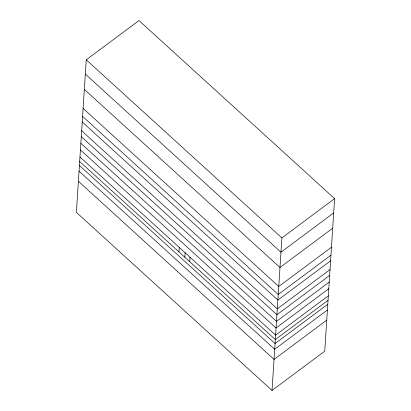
<?xml version="1.0" encoding="UTF-8"?>
<svg xmlns="http://www.w3.org/2000/svg" width="411" height="411" viewBox="0 0 411 411"><rect width="100%" height="100%" fill="white"/><g stroke="black" fill="none" stroke-linecap="round" stroke-linejoin="round"><path stroke-width="0.62" d="M86.248 59.821L76.384 212.359L272.025 390.45L324.752 351.179L334.616 198.641L138.975 20.55L86.248 59.821L281.889 237.912L272.025 390.45M178.96 251.892L179.247 247.422M184.832 257.235L185.12 252.76M189.723 261.689L190.01 257.214M281.889 237.912L334.616 198.641M333.691 212.929L280.965 252.2L85.329 74.108M332.699 228.213L279.973 267.484L84.337 89.393M331.472 247.232L278.745 286.498L83.109 108.412M330.958 255.2L278.232 294.471L82.59 116.38M330.593 260.815L277.867 300.087L82.231 121.995M330.028 269.58L277.302 308.851L81.661 130.76M329.648 275.447L276.922 314.718L81.286 136.627M329.216 282.121L276.49 321.392L80.854 143.3M328.785 288.743L276.064 328.009L80.422 149.917M328.327 295.858L275.601 335.129L79.965 157.038M328.04 300.333L275.313 339.604L79.672 161.513M327.783 304.279L275.057 343.55L79.421 165.458M327.413 310.012L274.687 349.283L79.051 171.192M326.755 320.123L274.034 359.394L78.393 181.302"/></g></svg>
